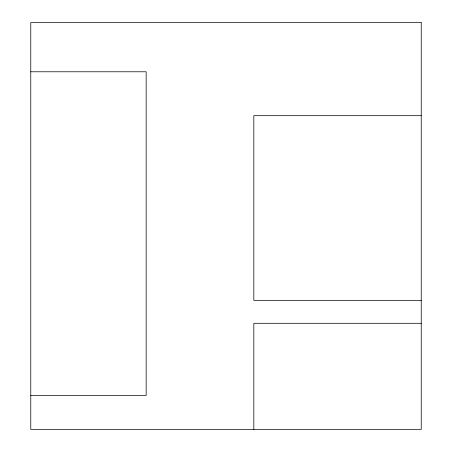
<?xml version="1.0" encoding="UTF-8"?>
<svg xmlns="http://www.w3.org/2000/svg" width="452" height="452" viewBox="0 0 452 452"><rect width="100%" height="100%" fill="white"/><g stroke="black" fill="none" stroke-linecap="round" stroke-linejoin="round"><path stroke-width="0.68" d="M30.77 71.778L146.16 71.778L146.16 395.455L30.77 395.455M421.23 115.684L253.832 115.684L253.832 300.371L421.23 300.371M421.23 323.304L253.832 323.304L253.832 429.4M421.23 22.6L30.77 22.6L30.77 429.4L421.23 429.4L421.23 22.6"/></g></svg>
